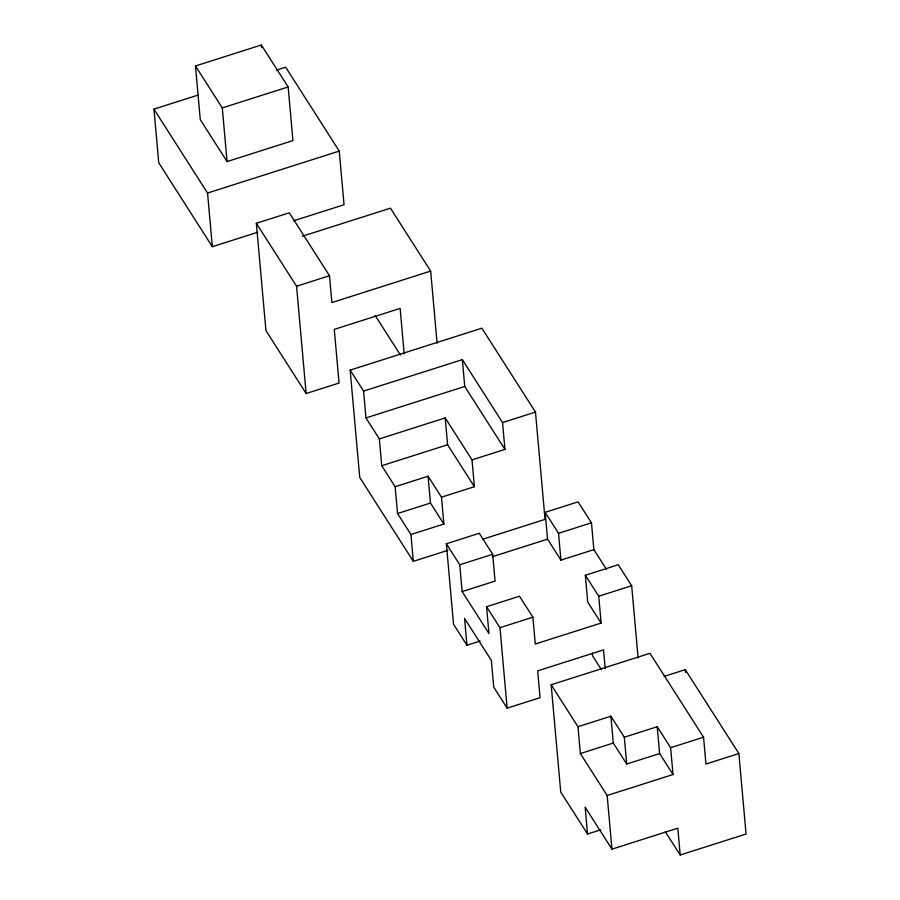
<?xml version="1.0" encoding="UTF-8"?>
<svg xmlns="http://www.w3.org/2000/svg" width="900" height="900" viewBox="0 0 900 900"><rect width="100%" height="100%" fill="white"/><g stroke="black" fill="none" stroke-linecap="round" stroke-linejoin="round"><path stroke-width="1.35" d="M195.48 65.97L261.338 45L288.146 86.951L292.928 140.602L227.07 161.572L200.273 119.621L195.48 65.97L222.289 107.921L227.07 161.572M257.569 232.279L212.333 246.69L158.737 162.787L153.945 109.136L197.854 95.153M276.345 70.155L285.66 67.185L339.255 151.088L344.048 204.739L293.49 220.838M222.289 107.921L288.146 86.951M153.945 109.136L207.551 193.039L339.255 151.088M404.179 353.812L400.129 308.407L334.271 329.389L339.064 383.04L306.135 393.525L265.939 330.593L256.354 223.29L289.282 212.805L329.49 275.738L331.886 302.558L430.661 271.102L437.108 343.249M302.355 236.227L390.465 208.17L430.661 271.102M256.354 223.29L296.561 286.222L329.49 275.738M447.93 550.316L413.336 561.33L359.741 477.428L350.156 370.125L481.871 328.185L535.477 412.088L545.051 519.379L482.524 539.303M363.566 391.106L462.341 359.64L502.549 422.572L504.945 449.392L472.016 459.877L445.207 417.926L379.361 438.907L365.951 417.926L363.566 391.106L350.156 370.125M365.951 417.926L464.738 386.471L504.945 449.392M502.549 422.572L535.477 412.088M381.746 465.728L447.604 444.757L474.401 486.709L441.484 497.194L428.074 476.224L395.145 486.709L381.746 465.728L379.361 438.907M397.541 513.529L430.47 503.044L443.869 524.025L410.94 534.51L397.541 513.529L395.145 486.709M446.355 543.78L479.284 533.295L492.683 554.276L495.079 581.096L462.15 591.581L459.754 564.761L446.355 543.78L453.544 624.262L466.942 645.232L480.116 641.036M593.865 549.641L560.936 560.126L547.538 539.145L545.141 512.325L578.07 501.84L591.469 522.81L593.865 549.641L606.521 569.452M459.754 564.761L492.683 554.276M545.141 512.325L558.54 533.295L591.469 522.81M492.221 556.762L547.538 539.145M462.15 591.581L488.947 633.533L486.562 606.712L519.491 596.227L532.89 617.197L535.275 644.029L601.133 623.059L598.748 596.227L585.337 575.257L618.266 564.761L631.665 585.742L638.111 657.889M486.562 606.712L499.961 627.694L532.89 617.197M598.748 596.227L631.665 585.742M600.716 829.822L587.543 834.019L560.745 792.067L551.16 684.765L649.946 653.31L703.553 737.212L705.949 764.044L738.877 753.548L746.055 834.03L680.197 855L665.314 831.69M466.942 645.232L464.546 618.413L491.344 660.364L493.74 687.184L507.139 708.165L540.067 697.68L537.671 670.849L603.529 649.879L605.205 668.655M664.2 676.361L685.271 669.645L738.877 753.548M577.969 726.716L610.898 716.231L624.296 737.212L626.692 764.033L659.621 753.548L673.02 774.529L607.163 795.499L580.365 753.548L577.969 726.716L551.16 684.765M624.296 737.212L657.225 726.727L670.624 747.697L673.02 774.529M580.365 753.548L613.294 743.062L626.692 764.033M670.624 747.697L703.553 737.212M587.543 834.019L585.146 807.199L611.944 849.15L677.801 828.18L680.197 855M601.133 623.059L587.734 602.077L585.337 575.257M375.142 315.45L400.455 355.072M601.459 669.712L592.526 655.729L592.29 653.04M685.271 669.645L685.519 672.424M657.225 726.727L659.621 753.548M610.898 716.231L613.294 743.062M607.163 795.499L611.944 849.15M558.54 533.295L560.936 560.126M499.961 627.694L507.139 708.165M472.016 459.877L474.401 486.709M462.341 359.64L464.738 386.471M445.207 417.926L447.604 444.757M441.484 497.194L443.869 524.025M428.074 476.224L430.47 503.044M410.94 534.51L413.336 561.33M296.561 286.222L306.135 393.525M261.338 45L261.585 47.756M207.551 193.039L212.333 246.69"/></g></svg>
